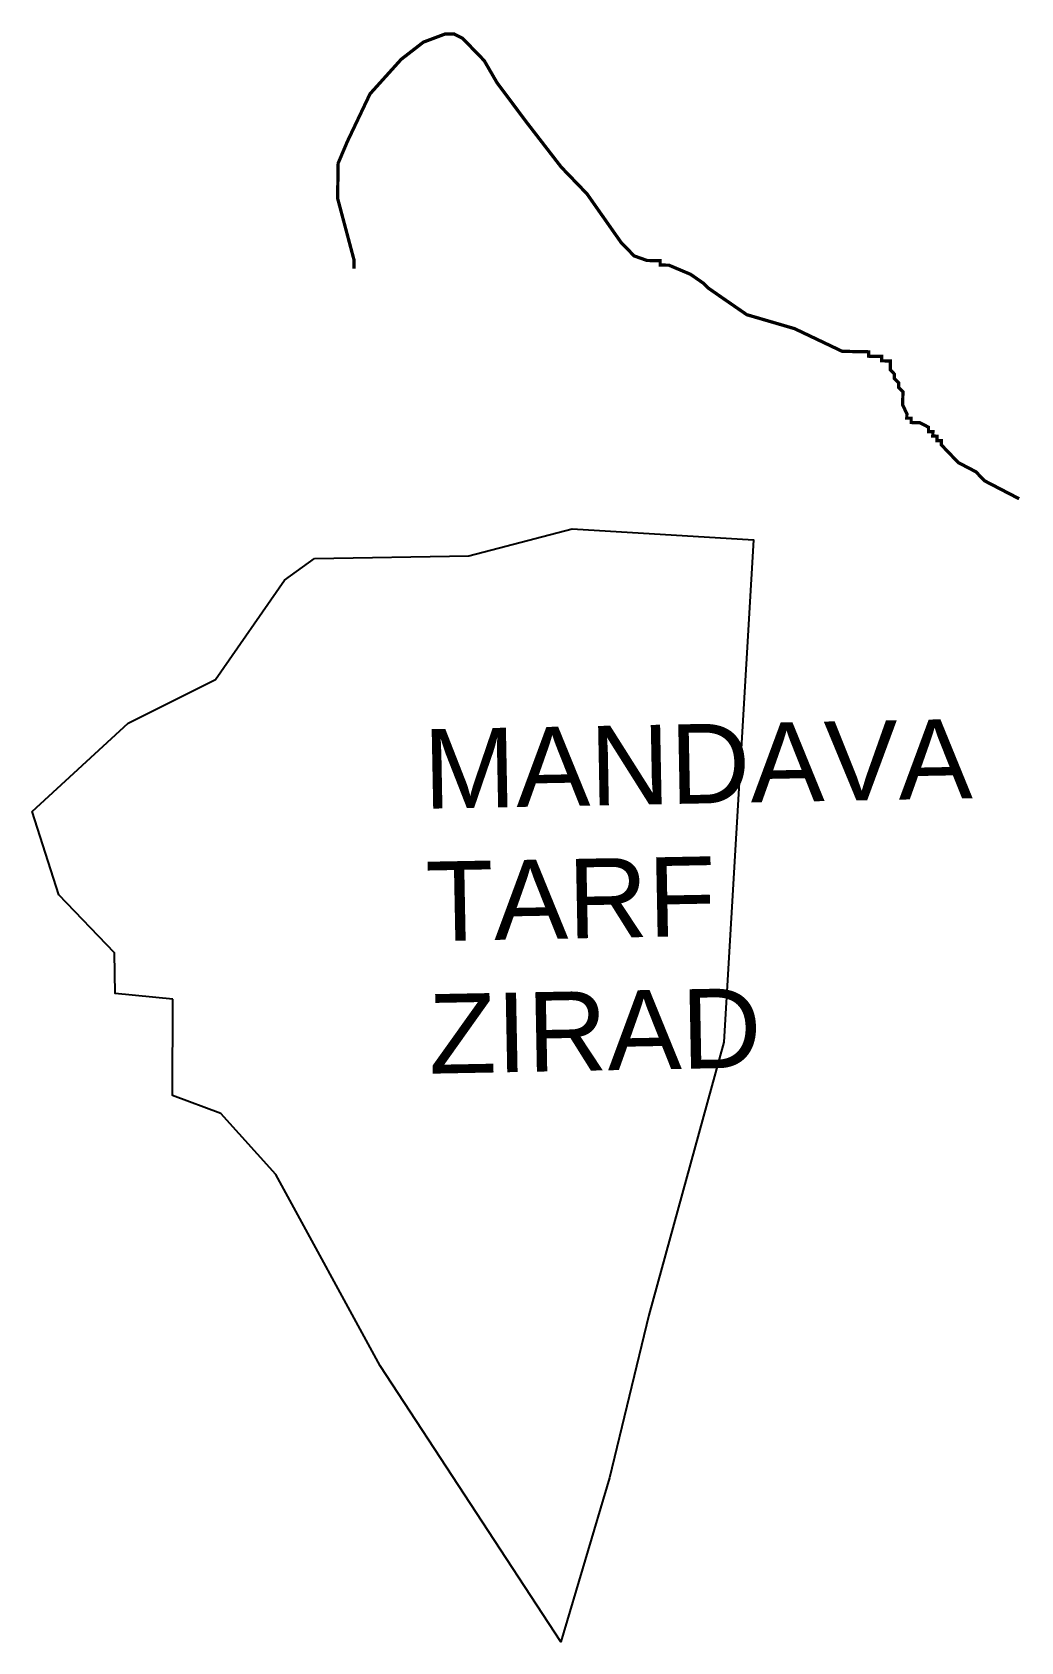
# Model space of a CAD drawing. Header units: metres. Extents: x 278276 to 279182, y 2079006 to 2080479.
import ezdxf

# ---------------------------------------------------------------- set-up
doc = ezdxf.new("R2010")
doc.units = ezdxf.units.M
for name, color, linetype in [('HIGH TIDE LINE', 6, 'Continuous'), ('village', 3, 'Continuous'), ('VILLAGE NAME', 250, 'Continuous')]:
    doc.layers.add(name, color=color, linetype=linetype)
doc.styles.get("Standard").update_dxf_attribs({"font": 'simplex.shx'})

msp = doc.modelspace()

# ---------------------------------------------------------------- linework, layer by layer
at = {"color": 3, "flags": 128}
msp.add_lwpolyline([(278507.3, 2079977.6), (278535, 2079997.3)], dxfattribs=at)
at = {"layer": 'HIGH TIDE LINE', "lineweight": 0, "const_width": 3}
msp.add_lwpolyline([(278570.9, 2080262.8), (278571, 2080270.8), (278556, 2080327.1), (278556.5, 2080359.2), (278564.9, 2080379), (278585.7, 2080422.7), (278614.2, 2080454.3), (278634.5, 2080470), (278654.7, 2080477.6), (278662.7, 2080477.5), (278670.6, 2080473.4), (278674.6, 2080469.3), (278678.5, 2080465.2), (278682.4, 2080461.1), (278686.4, 2080457.1), (278690.3, 2080453), (278702, 2080432.8), (278729.4, 2080396.2), (278760.7, 2080355.7), (278784.3, 2080331.2), (278815.6, 2080286.6), (278823.5, 2080278.5), (278827.4, 2080274.4), (278839.3, 2080270.2), (278851.3, 2080270), (278851.3, 2080266), (278859.3, 2080265.9), (278879.2, 2080257.5), (278891, 2080249.3), (278895, 2080245.2), (278906.8, 2080237), (278930.6, 2080220.6), (278974.4, 2080207.8), (279018.1, 2080187), (279022.1, 2080187), (279026.1, 2080186.9), (279030.1, 2080186.8), (279034.1, 2080186.8), (279038.1, 2080186.7), (279042.1, 2080186.6), (279042.1, 2080182.6), (279046.1, 2080182.5), (279050.1, 2080182.5), (279054.1, 2080182.4), (279054, 2080178.4), (279058, 2080178.3), (279062, 2080178.3), (279062, 2080174.3), (279061.9, 2080170.3), (279065.8, 2080166.2), (279065.8, 2080162.2), (279069.7, 2080158.1), (279069.6, 2080154.1), (279073.6, 2080150), (279073.5, 2080146), (279073.3, 2080138), (279077.2, 2080129.9), (279077.1, 2080125.9), (279081.1, 2080125.9), (279081.1, 2080121.9), (279085.1, 2080121.8), (279089.1, 2080121.7), (279097, 2080117.6), (279097, 2080113.6), (279101, 2080113.5), (279100.9, 2080109.5), (279104.9, 2080109.4), (279104.8, 2080105.4), (279108.8, 2080105.4), (279108.8, 2080101.4), (279116.6, 2080093.2), (279124.5, 2080085.1), (279140.4, 2080076.8), (279148.2, 2080068.6), (279180, 2080052.1)], dxfattribs=at)
at = {"layer": 'village', "color": 3, "true_color": 0x00ff00}
for points in [[(278535, 2079997.3, 0), (278676, 2080000, 0), (278770.8, 2080024.7, 0), (278936.8, 2080014.5, 0), (278909.7, 2079554.9, 0), (278840.8, 2079305, 0), (278804.8, 2079156.1, 0), (278760.3, 2079006, 0), (278595, 2079258.5, 0), (278499.5, 2079433.7, 0), (278449.2, 2079489.6, 0), (278404.8, 2079506.1, 0), (278405.2, 2079594, 0)], [(278405.2, 2079594, 0), (278352.3, 2079599.4, 0), (278351.7, 2079636.5, 0), (278300.9, 2079689.6, 0), (278276.4, 2079766, 0), (278364.2, 2079846.7, 0), (278444.1, 2079886.8, 0), (278507.3, 2079977.6, 0)]]:
    msp.add_polyline3d(points, dxfattribs=at)

# ---------------------------------------------------------------- texts
at = {"layer": 'VILLAGE NAME', "insert": (278633.8, 2079841.1), "char_height": 72.742, "attachment_point": 1, "rotation": 1.1028}
msp.add_mtext_dynamic_manual_height_columns('{\\fArial|b0|i0|c0|p34;MANDAVA\\PTARF\\PZIRAD}', width=486.244, gutter_width=363.7, heights=[0], dxfattribs=at)

doc.saveas('drawing.dxf')
